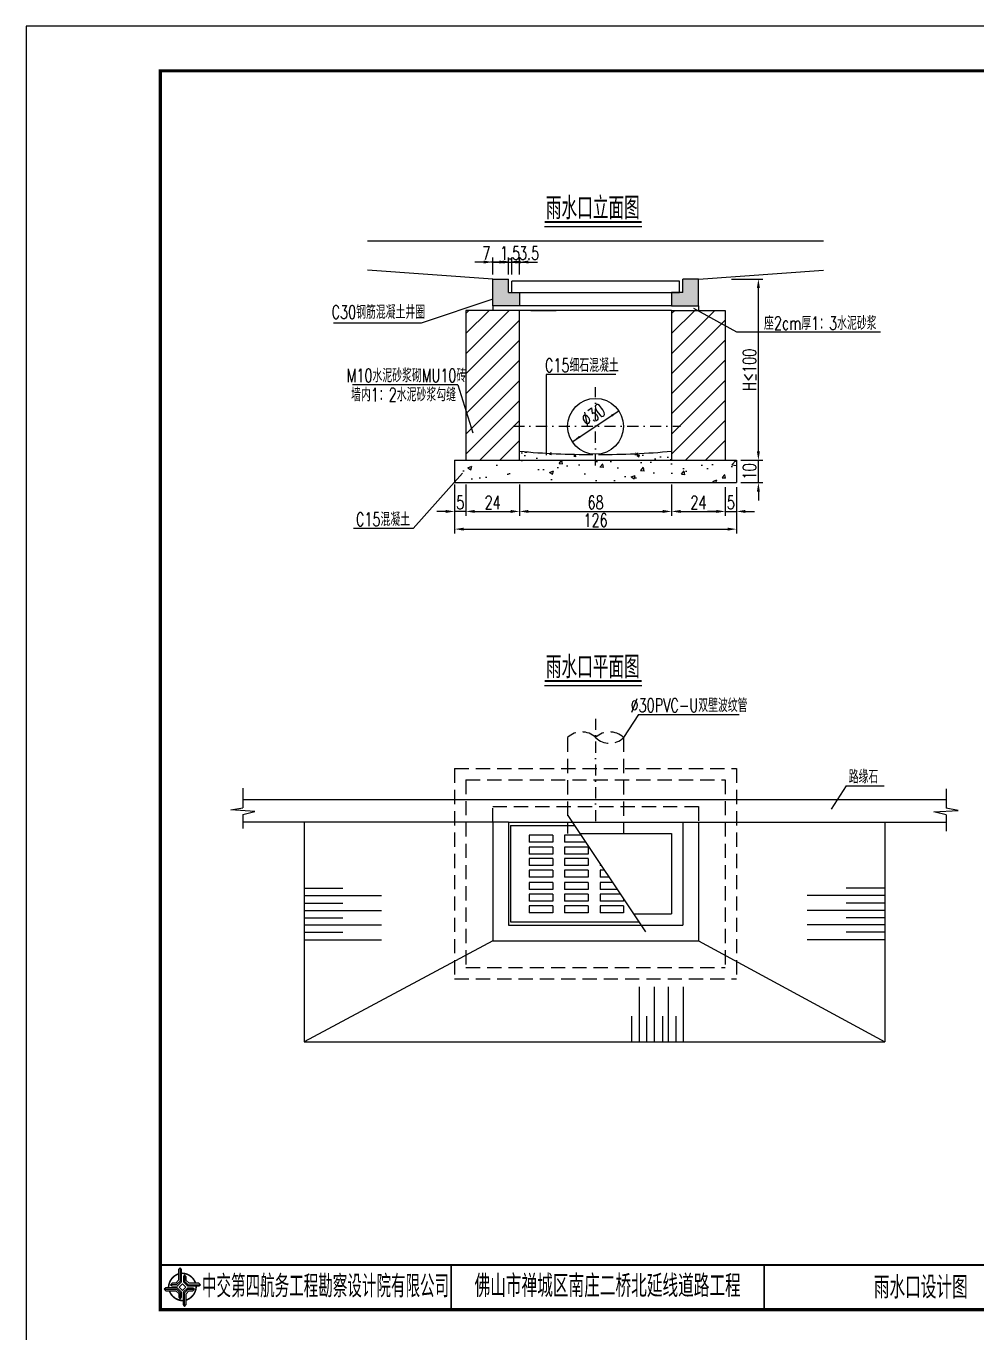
# Model space of a CAD drawing. Extents: x 5781 to 12795, y 1434 to 2653.
# Drawn here: x 9616.5 to 9829.1, y 2032.6 to 2324.8 of the extents above; entities that cross this region are included whole.
import ezdxf
from ezdxf.enums import TextEntityAlignment as Align

# ---------------------------------------------------------------- set-up
doc = ezdxf.new("R2010")
doc.units = 0
doc.header["$LTSCALE"] = 5
doc.header["$PDMODE"] = 32
doc.header["$PDSIZE"] = 0.3
doc.linetypes.add('DASHDOT', pattern=[1, 0.5, -0.25, 0, -0.25])
doc.linetypes.add('DASHED', pattern=[19.05, 12.7, -6.35])
doc.layers.get('0').update_dxf_attribs({"linetype": 'CONTINUOUS'})
doc.layers.get('Defpoints').update_dxf_attribs({"linetype": 'CONTINUOUS'})
for name, color, linetype in [('中心线', 2, 'DASHDOT'), ('图框', 7, 'CONTINUOUS'), ('尺寸标注', 4, 'CONTINUOUS'), ('文字', 7, 'CONTINUOUS'), ('文字字符', 7, 'CONTINUOUS'), ('结构1', 1, 'CONTINUOUS'), ('结构2', 7, 'CONTINUOUS')]:
    doc.layers.add(name, color=color, linetype=linetype)
doc.styles.get("Standard").update_dxf_attribs({"font": 'simplex1.shx', "width": 0.7, "bigfont": 'hztxt.shx'})
doc.dimstyles.new('比例1：20', dxfattribs={"dimscale": 0, "dimtxt": 3, "dimasz": 2, "dimexe": 1, "dimexo": 1, "dimgap": 0.5, "dimtad": 1, "dimdec": 1, "dimlfac": 2, "dimzin": 9, "dimdsep": 46, "dimtxsty": 'Standard', "dimcen": -2, "dimclrd": 256, "dimclre": 256, "dimclrt": 7, "dimaunit": 1, "dimadec": 0, "dimazin": 0, "dimtfac": 0.0005, "dimtdec": 1, "dimtix": 1, "dimtmove": 2, "dimatfit": 3, "dimldrblk": 'DIM', "dimfxl": 0, "dimtolj": 1, "dimtzin": 13, "dimarcsym": 0})

# ---------------------------------------------------------------- blocks, each defined once
blk = doc.blocks.new('DIM')
at = {"layer": '尺寸标注'}
blk.add_solid([(-1, -0.125), (-1, 0.125), (0, 0)], dxfattribs=at)
blk = doc.blocks.new('*D1876')
at = {"layer": 'Defpoints', "color": 0, "ltscale": 0.5}
for p in [(9760.84, 2222.73), (9772.84, 2222.73), (9772.84, 2216.29)]:
    blk.add_point(p, dxfattribs=at)
at = {"layer": '尺寸标注', "lineweight": -2, "ltscale": 0.5}
for p, q in [((9760.84, 2221.73), (9760.84, 2215.29)), ((9772.84, 2221.73), (9772.84, 2215.29)), ((9762.84, 2216.29), (9770.84, 2216.29))]:
    blk.add_line(p, q, dxfattribs=at)
at = {"layer": '尺寸标注', "ltscale": 0.5}
for points in [[(9762.84, 2216.62), (9762.84, 2215.95), (9760.84, 2216.29)], [(9770.84, 2216.62), (9770.84, 2215.95), (9772.84, 2216.29)]]:
    blk.add_solid(points, dxfattribs=at)
at = {"layer": '尺寸标注', "color": 7, "ltscale": 0.5, "insert": (9766.84, 2218.29), "char_height": 3, "attachment_point": 5}
blk.add_mtext('\\A1;24', dxfattribs=at)
blk = doc.blocks.new('*D1878')
at = {"layer": 'Defpoints', "color": 0, "ltscale": 0.5}
for p in [(9772.84, 2222.73), (9775.34, 2222.73), (9775.34, 2216.29)]:
    blk.add_point(p, dxfattribs=at)
at = {"layer": '尺寸标注', "lineweight": -2, "ltscale": 0.5}
for p, q in [((9772.84, 2221.73), (9772.84, 2215.29)), ((9775.34, 2221.73), (9775.34, 2215.29)), ((9770.84, 2216.29), (9768.84, 2216.29)), ((9772.84, 2216.29), (9775.34, 2216.29)), ((9777.34, 2216.29), (9779.34, 2216.29))]:
    blk.add_line(p, q, dxfattribs=at)
at = {"layer": '尺寸标注', "ltscale": 0.5}
for points in [[(9770.84, 2216.62), (9770.84, 2215.95), (9772.84, 2216.29)], [(9777.34, 2216.62), (9777.34, 2215.95), (9775.34, 2216.29)]]:
    blk.add_solid(points, dxfattribs=at)
at = {"layer": '尺寸标注', "color": 7, "ltscale": 0.5, "insert": (9774.09, 2218.29), "char_height": 3, "attachment_point": 5}
blk.add_mtext('\\A1;5', dxfattribs=at)
blk = doc.blocks.new('*D1879')
at = {"layer": 'Defpoints', "color": 0, "ltscale": 0.5}
for p in [(9712.34, 2222.73), (9775.34, 2222.73), (9775.34, 2212.33)]:
    blk.add_point(p, dxfattribs=at)
at = {"layer": '尺寸标注', "lineweight": -2, "ltscale": 0.5}
for p, q in [((9712.34, 2218.33), (9712.34, 2211.33)), ((9775.34, 2218.33), (9775.34, 2211.33)), ((9714.34, 2212.33), (9773.34, 2212.33))]:
    blk.add_line(p, q, dxfattribs=at)
at = {"layer": '尺寸标注', "ltscale": 0.5}
for points in [[(9714.34, 2212.66), (9714.34, 2212), (9712.34, 2212.33)], [(9773.34, 2212.66), (9773.34, 2212), (9775.34, 2212.33)]]:
    blk.add_solid(points, dxfattribs=at)
at = {"layer": '尺寸标注', "color": 7, "ltscale": 0.5, "insert": (9743.84, 2214.33), "char_height": 3, "attachment_point": 5}
blk.add_mtext('\\A1;126', dxfattribs=at)
blk = doc.blocks.new('*D1880')
at = {"layer": 'Defpoints', "color": 0, "ltscale": 0.5}
for p in [(9775.34, 2227.73), (9780.24, 2227.73), (9775.34, 2222.73)]:
    blk.add_point(p, dxfattribs=at)
at = {"layer": '尺寸标注', "lineweight": -2, "ltscale": 0.5}
for p, q in [((9780.24, 2229.73), (9780.24, 2231.73)), ((9776.34, 2227.73), (9781.24, 2227.73)), ((9780.24, 2222.73), (9780.24, 2227.73)), ((9776.34, 2222.73), (9781.24, 2222.73)), ((9780.24, 2220.73), (9780.24, 2218.73))]:
    blk.add_line(p, q, dxfattribs=at)
at = {"layer": '尺寸标注', "ltscale": 0.5}
for points in [[(9779.9, 2229.73), (9780.57, 2229.73), (9780.24, 2227.73)], [(9779.9, 2220.73), (9780.57, 2220.73), (9780.24, 2222.73)]]:
    blk.add_solid(points, dxfattribs=at)
at = {"layer": '尺寸标注', "color": 7, "ltscale": 0.5, "insert": (9778.24, 2225.23), "char_height": 3, "attachment_point": 5, "rotation": 90}
blk.add_mtext('\\A1;10', dxfattribs=at)
blk = doc.blocks.new('*D1881')
at = {"layer": 'Defpoints', "color": 0, "ltscale": 0.5}
for p in [(9766.34, 2268.23), (9780.24, 2268.23), (9775.34, 2227.73)]:
    blk.add_point(p, dxfattribs=at)
at = {"layer": '尺寸标注', "lineweight": -2, "ltscale": 0.5}
for p, q in [((9774.24, 2268.23), (9781.24, 2268.23)), ((9780.24, 2229.73), (9780.24, 2266.23)), ((9776.34, 2227.73), (9781.24, 2227.73))]:
    blk.add_line(p, q, dxfattribs=at)
at = {"layer": '尺寸标注', "ltscale": 0.5}
for points in [[(9779.9, 2266.23), (9780.57, 2266.23), (9780.24, 2268.23)], [(9779.9, 2229.73), (9780.57, 2229.73), (9780.24, 2227.73)]]:
    blk.add_solid(points, dxfattribs=at)
at = {"layer": '尺寸标注', "color": 7, "ltscale": 0.5, "insert": (9778.24, 2247.98), "char_height": 3, "attachment_point": 5, "rotation": 90}
blk.add_mtext('\\A1;H≤100', dxfattribs=at)
blk = doc.blocks.new('series')
at = {"width": 0.75}
for tag, height, p in [('页码', 4, (-35, -19)), ('图名', 5, (-220, -282)), ('图号', 5, (-20, -282))]:
    blk.add_attdef(tag, text='', height=height, dxfattribs=at).set_placement(p, align=Align.MIDDLE_CENTER)
blk = doc.blocks.new('tb')
at = {"lineweight": -3}
h = blk.add_hatch(color=256, dxfattribs=at)
h.paths.add_polyline_path([(-1.23, -0.13), (-3.78, -0.14), (-4.14, -0.41), (-1.4, -0.44), (-0.56, -1.24), (-0.54, -2.62), (-0.27, -2.2), (-0.26, -1.06)])
h.paths.add_polyline_path([(0.13, -1.08), (0.14, -3.86), (0.41, -4.26), (0.44, -1.24), (1.25, -0.43), (2.66, -0.43), (2.26, -0.16), (1.07, -0.15)])
h.paths.add_polyline_path([(1.08, 0.3), (3.62, 0.3), (4.02, 0.56), (1.25, 0.57), (0.43, 1.39), (0.43, 2.8), (0.16, 2.41), (0.15, 1.24)])
h.paths.add_polyline_path([(-0.28, 1.21), (-0.28, 3.99), (-0.56, 4.39), (-0.57, 1.41), (-1.38, 0.6), (-2.74, 0.56), (-2.33, 0.3), (-1.2, 0.29)])
for p, q in [((-0.56, 4.39), (-0.57, 1.41)), ((-1.38, 0.6), (-2.74, 0.56)), ((-0.57, 1.41), (-1.38, 0.6)), ((0.43, 2.8), (0.43, 1.39)), ((0.43, 1.39), (1.25, 0.57)), ((1.25, 0.57), (4.02, 0.56)), ((-4.14, -0.41), (-1.4, -0.44)), ((-1.4, -0.44), (-0.56, -1.24)), ((-0.56, -1.24), (-0.54, -2.62)), ((0.41, -4.26), (0.44, -1.24)), ((0.44, -1.24), (1.25, -0.43)), ((1.25, -0.43), (2.66, -0.43))]:
    blk.add_line(p, q, dxfattribs=at)
at = {"lineweight": -3, "const_width": 0.35, "flags": 128}
for points in [[(-0.9, 3.02, 0.324167), (-3.16, -0.14)], [(2.88, 0.92, 0.324403), (-0.24, 3.15)], [(0.75, -2.86, 0.325418), (3.02, 0.26)], [(-2.98, -0.76, 0.322976), (0.14, -2.98)]]:
    blk.add_lwpolyline(points, format="xyb", dxfattribs=at)
at = {"lineweight": -3, "flags": 128}
for points in [[(-0.9, 3.99), (-0.9, 1.58), (-1.53, 0.91), (-2.34, 0.91), (-2.74, 0.56), (-2.33, 0.3), (-1.2, 0.29), (-0.28, 1.21), (-0.28, 3.99), (-0.56, 4.39)], [(-0.04, 0.77), (0.68, 0.04), (-0.04, -0.69), (-0.77, 0.05)], [(3.62, 0.92), (1.43, 0.92), (0.77, 1.54), (0.77, 2.38), (0.43, 2.8), (0.16, 2.41), (0.15, 1.24), (1.08, 0.3), (3.62, 0.3), (4.02, 0.56)], [(-3.73, -0.76), (-1.54, -0.76), (-0.89, -1.39), (-0.89, -2.21), (-0.54, -2.62), (-0.27, -2.2), (-0.26, -1.06), (-1.23, -0.13), (-3.78, -0.14), (-4.14, -0.41)], [(0.75, -3.85), (0.75, -1.43), (1.4, -0.78), (2.26, -0.78), (2.66, -0.43), (2.26, -0.16), (1.07, -0.15), (0.13, -1.08), (0.14, -3.86), (0.41, -4.26)]]:
    blk.add_lwpolyline(points, close=True, dxfattribs=at)
blk = doc.blocks.new('123')
at = {"layer": '图框'}
blk.add_lwpolyline([(6201.38, 2092.12), (6201.38, 2389.12), (5781.38, 2389.12), (5781.38, 2092.12)], close=True, dxfattribs=at)
blk = doc.blocks.new('*D1877')
at = {"layer": 'Defpoints', "color": 0, "ltscale": 0.5}
for p in [(9712.34, 2227.73), (9714.84, 2227.73), (9712.34, 2216.29)]:
    blk.add_point(p, dxfattribs=at)
at = {"layer": '尺寸标注', "lineweight": -2, "ltscale": 0.5}
for p, q in [((9712.34, 2222.29), (9712.34, 2215.29)), ((9714.84, 2222.29), (9714.84, 2215.29)), ((9710.34, 2216.29), (9708.34, 2216.29)), ((9714.84, 2216.29), (9712.34, 2216.29)), ((9716.84, 2216.29), (9718.84, 2216.29))]:
    blk.add_line(p, q, dxfattribs=at)
at = {"layer": '尺寸标注', "ltscale": 0.5}
for points in [[(9710.34, 2216.62), (9710.34, 2215.95), (9712.34, 2216.29)], [(9716.84, 2216.62), (9716.84, 2215.95), (9714.84, 2216.29)]]:
    blk.add_solid(points, dxfattribs=at)
at = {"layer": '尺寸标注', "color": 7, "ltscale": 0.5, "insert": (9713.59, 2218.29), "char_height": 3, "attachment_point": 5}
blk.add_mtext('\\A1;5', dxfattribs=at)
blk = doc.blocks.new('*D1882')
at = {"layer": 'Defpoints', "color": 0, "ltscale": 0.5}
for p in [(9714.84, 2227.73), (9726.84, 2227.73), (9726.84, 2216.29)]:
    blk.add_point(p, dxfattribs=at)
at = {"layer": '尺寸标注', "lineweight": -2, "ltscale": 0.5}
for p, q in [((9714.84, 2222.29), (9714.84, 2215.29)), ((9726.84, 2222.29), (9726.84, 2215.29)), ((9716.84, 2216.29), (9724.84, 2216.29))]:
    blk.add_line(p, q, dxfattribs=at)
at = {"layer": '尺寸标注', "ltscale": 0.5}
for points in [[(9716.84, 2216.62), (9716.84, 2215.95), (9714.84, 2216.29)], [(9724.84, 2216.62), (9724.84, 2215.95), (9726.84, 2216.29)]]:
    blk.add_solid(points, dxfattribs=at)
at = {"layer": '尺寸标注', "color": 7, "ltscale": 0.5, "insert": (9720.84, 2218.29), "char_height": 3, "attachment_point": 5}
blk.add_mtext('\\A1;24', dxfattribs=at)
blk = doc.blocks.new('*D1883')
at = {"layer": 'Defpoints', "color": 0, "ltscale": 0.5}
for p in [(9726.84, 2227.73), (9760.84, 2227.73), (9760.84, 2216.29)]:
    blk.add_point(p, dxfattribs=at)
at = {"layer": '尺寸标注', "lineweight": -2, "ltscale": 0.5}
for p, q in [((9726.84, 2222.29), (9726.84, 2215.29)), ((9760.84, 2222.29), (9760.84, 2215.29)), ((9728.84, 2216.29), (9758.84, 2216.29))]:
    blk.add_line(p, q, dxfattribs=at)
at = {"layer": '尺寸标注', "ltscale": 0.5}
for points in [[(9728.84, 2216.62), (9728.84, 2215.95), (9726.84, 2216.29)], [(9758.84, 2216.62), (9758.84, 2215.95), (9760.84, 2216.29)]]:
    blk.add_solid(points, dxfattribs=at)
at = {"layer": '尺寸标注', "color": 7, "ltscale": 0.5, "insert": (9743.84, 2218.29), "char_height": 3, "attachment_point": 5}
blk.add_mtext('\\A1;68', dxfattribs=at)
blk = doc.blocks.new('*D1884')
at = {"layer": 'Defpoints', "color": 0, "ltscale": 0.5}
for p in [(9724.34, 2272.05), (9720.84, 2268.23), (9724.34, 2268.23)]:
    blk.add_point(p, dxfattribs=at)
at = {"layer": '尺寸标注', "lineweight": -2, "ltscale": 0.5}
for p, q in [((9718.84, 2272.05), (9716.84, 2272.05)), ((9720.84, 2269.23), (9720.84, 2273.05)), ((9720.84, 2272.05), (9724.34, 2272.05)), ((9724.34, 2269.23), (9724.34, 2273.05)), ((9726.34, 2272.05), (9728.34, 2272.05))]:
    blk.add_line(p, q, dxfattribs=at)
at = {"layer": '尺寸标注', "ltscale": 0.5}
for points in [[(9718.84, 2272.38), (9718.84, 2271.71), (9720.84, 2272.05)], [(9726.34, 2272.38), (9726.34, 2271.71), (9724.34, 2272.05)]]:
    blk.add_solid(points, dxfattribs=at)
at = {"layer": '尺寸标注', "color": 7, "ltscale": 0.5, "insert": (9719.44, 2274.05), "char_height": 3, "attachment_point": 5}
blk.add_mtext('\\A1;7', dxfattribs=at)
blk = doc.blocks.new('*D1885')
at = {"layer": 'Defpoints', "color": 0, "ltscale": 0.5}
for p in [(9725.09, 2272.05), (9724.34, 2268.23), (9725.09, 2268.23)]:
    blk.add_point(p, dxfattribs=at)
at = {"layer": '尺寸标注', "lineweight": -2, "ltscale": 0.5}
for p, q in [((9722.34, 2272.05), (9720.34, 2272.05)), ((9724.34, 2269.23), (9724.34, 2273.05)), ((9724.34, 2272.05), (9725.09, 2272.05)), ((9725.09, 2269.23), (9725.09, 2273.05)), ((9727.09, 2272.05), (9729.09, 2272.05))]:
    blk.add_line(p, q, dxfattribs=at)
at = {"layer": '尺寸标注', "ltscale": 0.5}
for points in [[(9722.34, 2272.38), (9722.34, 2271.71), (9724.34, 2272.05)], [(9727.09, 2272.38), (9727.09, 2271.71), (9725.09, 2272.05)]]:
    blk.add_solid(points, dxfattribs=at)
at = {"layer": '尺寸标注', "color": 7, "ltscale": 0.5, "insert": (9724.71, 2274.05), "char_height": 3, "attachment_point": 5}
blk.add_mtext('\\A1;1.5', dxfattribs=at)
blk = doc.blocks.new('*D1886')
at = {"layer": 'Defpoints', "color": 0, "ltscale": 0.5}
for p in [(9726.84, 2272.05), (9725.09, 2268.23), (9726.84, 2268.23)]:
    blk.add_point(p, dxfattribs=at)
at = {"layer": '尺寸标注', "lineweight": -2, "ltscale": 0.5}
for p, q in [((9723.09, 2272.05), (9721.09, 2272.05)), ((9725.09, 2269.23), (9725.09, 2273.05)), ((9725.09, 2272.05), (9726.84, 2272.05)), ((9726.84, 2269.23), (9726.84, 2273.05)), ((9728.84, 2272.05), (9730.84, 2272.05))]:
    blk.add_line(p, q, dxfattribs=at)
at = {"layer": '尺寸标注', "ltscale": 0.5}
for points in [[(9723.09, 2272.38), (9723.09, 2271.71), (9725.09, 2272.05)], [(9728.84, 2272.38), (9728.84, 2271.71), (9726.84, 2272.05)]]:
    blk.add_solid(points, dxfattribs=at)
at = {"layer": '尺寸标注', "color": 7, "ltscale": 0.5, "insert": (9728.97, 2274.05), "char_height": 3, "attachment_point": 5}
blk.add_mtext('\\A1;3.5', dxfattribs=at)

msp = doc.modelspace()

# ---------------------------------------------------------------- hatches: boundary and pattern name
at = {"layer": '尺寸标注', "ltscale": 0.5}
h = msp.add_hatch(dxfattribs=at)
h.set_pattern_fill('AR-CONC', color=8, scale=0.009, style=0)
h.set_pattern_definition([(50, (85.5016, -67.8551), (1.63966202, -0.14345177), [0.17145, -1.88595]), (355, (85.5016, -67.8551), (-0.31718543, 1.7195098), [0.13716, -1.50876]), (100.451, (85.6382, -67.867), (1.32248251, 1.5760502), [0.14571, -1.60281]), (46.1842, (85.5016, -67.3979), (2.43971137, -0.37838095), [0.257175, -2.828925]), (96.6356, (85.705, -67.4294), (2.1366381, 2.22683), [0.218565, -2.404215]), (351.184, (85.5016, -67.398), (2.13664145, 2.22682606), [0.20574, -2.26314]), (21, (85.7302, -67.5122), (1.36453392, -0.92038967), [0.17145, -1.88595]), (326, (85.7302, -67.5122), (0.55621826, 1.6576917), [0.13716, -1.50876]), (71.4514, (85.8439, -67.5889), (1.92074842, 0.73730572), [0.14571, -1.60281]), (37.5, (85.5016, -67.8551), (0.02779743, 0.76099535), [0, -1.490472, 0, -1.53162, 0, -1.514475]), (7.5, (85.5016, -67.8551), (0.60137696, 0.901625173), [0, -0.873252, 0, -1.456182, 0, -0.577215]), (327.5, (84.9918, -67.8551), (1.220315357, -0.051558696), [0, -0.5715, 0, -1.78308, 0, -2.36601]), (317.5, (84.7632, -67.8551), (1.33316263, 0.22883842), [0, -0.74295, 0, -1.184148, 0, -1.68021])])
h.paths.add_polyline_path([(9720.8384, 2268.2263), (9724.3384, 2268.2263), (9724.3384, 2265.2263), (9726.8384, 2265.2263), (9726.8384, 2262.2263), (9720.8384, 2262.2263)])
h.paths.add_polyline_path([(9766.8384, 2262.2263), (9766.8384, 2268.2263), (9763.3384, 2268.2263), (9763.3384, 2265.2263), (9760.8384, 2265.2263), (9760.8384, 2262.2263)])
h = msp.add_hatch(dxfattribs=at)
h.set_pattern_fill('ANSI31', color=8, style=0)
h.set_pattern_definition([(45, (85.5016, -67.855), (-2.245064, 2.245064), [])])
h.paths.add_polyline_path([(9714.8384, 2227.7263), (9726.8384, 2227.7263), (9726.8384, 2261.2263), (9714.8384, 2261.2263)])
h = msp.add_hatch(dxfattribs=at)
h.set_pattern_fill('ANSI31', color=8, style=0)
h.set_pattern_definition([(45, (131.5016, -67.855), (-2.245064, 2.245064), [])])
h.paths.add_polyline_path([(9760.8384, 2227.7263), (9772.8384, 2227.7263), (9772.8384, 2261.2263), (9760.8384, 2261.2263)])
h = msp.add_hatch(dxfattribs=at)
h.set_pattern_fill('AR-CONC', color=8, scale=0.03, style=0)
h.set_pattern_definition([(50, (85.5016, -67.855), (5.46554, -0.4781726), [0.5715, -6.2865]), (355, (85.5016, -67.855), (-1.0572848, 5.7316993), [0.4572, -5.0292]), (100.451, (85.957, -67.895), (4.408275, 5.2535006), [0.4857, -5.3427]), (46.1842, (85.5016, -66.331), (8.132371, -1.26127), [0.85725, -9.42975]), (96.6356, (86.179, -66.436), (7.122127, 7.4227667), [0.72855, -8.01405]), (351.184, (85.502, -66.331), (7.122138, 7.4227535), [0.6858, -7.5438]), (21, (86.2636, -66.712), (4.5484464, -3.0679656), [0.5715, -6.2865]), (326, (86.2636, -66.712), (1.854061, 5.525639), [0.4572, -5.0292]), (71.4514, (86.6426, -66.968), (6.4024947, 2.4576857), [0.4857, -5.3427]), (37.5, (85.5016, -67.855), (0.0926581, 2.53665117), [0, -4.96824, 0, -5.1054, 0, -5.04825]), (7.5, (85.5016, -67.855), (2.0045899, 3.00541724), [0, -2.91084, 0, -4.85394, 0, -1.92405]), (327.5, (83.8023, -67.855), (4.06771786, -0.1718623), [0, -1.905, 0, -5.9436, 0, -7.8867]), (317.5, (83.0403, -67.855), (4.4438754, 0.7627947), [0, -2.4765, 0, -3.94716, 0, -5.6007])])
edge = h.paths.add_edge_path()
edge.add_arc((9745.4102, 2393.6639), 164.6302, 269.670493, 275.377331)
edge.add_line((9726.8384, 2227.7263), (9760.8384, 2227.7263))
edge.add_arc((9742.2666, 2393.6639), 164.6302, 264.622669, 270.329507)
edge.add_line((9726.8384, 2229.7582), (9726.8384, 2227.7263))
edge.add_line((9760.8384, 2227.7263), (9760.8384, 2229.7407))
h = msp.add_hatch(dxfattribs=at)
h.set_pattern_fill('AR-CONC', color=8, scale=0.05, style=0)
h.set_pattern_definition([(50, (85.5016, -67.855), (9.1092334, -0.796954), [0.9525, -10.4775]), (355, (85.502, -67.855), (-1.762141, 9.552832), [0.762, -8.382]), (100.451, (86.261, -67.9215), (7.347125, 8.7558344), [0.8095, -8.9045]), (46.1842, (85.502, -65.315), (13.553952, -2.102116), [1.42875, -15.71625]), (96.6356, (86.631, -65.49), (11.870212, 12.371278), [1.21425, -13.35675]), (351.184, (85.502, -65.315), (11.87023, 12.371256), [1.143, -12.573]), (21, (86.7716, -65.95), (7.580744, -5.113276), [0.9525, -10.4775]), (326, (86.772, -65.95), (3.090101, 9.209398), [0.762, -8.382]), (71.4514, (87.403, -66.376), (10.6708245, 4.096143), [0.8095, -8.9045]), (37.5, (85.5016, -67.855), (0.1544302, 4.2277519), [0, -8.2804, 0, -8.509, 0, -8.41375]), (7.5, (85.5016, -67.855), (3.3409831, 5.0090287), [0, -4.8514, 0, -8.0899, 0, -3.20675]), (327.5, (82.6695, -67.855), (6.7795298, -0.2864372), [0, -3.175, 0, -9.906, 0, -13.1445]), (317.5, (81.3995, -67.855), (7.406459, 1.2713246), [0, -4.1275, 0, -6.5786, 0, -9.3345])])
h.paths.add_polyline_path([(9712.3384, 2222.7263), (9775.3384, 2222.7263), (9775.3384, 2227.7263), (9712.3384, 2227.7263)])

# ---------------------------------------------------------------- linework, layer by layer
for p, q in [((9732.4582, 2279.9904), (9754.1554, 2279.9904)), ((9732.4582, 2177.3723), (9754.1554, 2177.3723))]:
    msp.add_line(p, q)
at = {"const_width": 0.4}
for points in [[(9732.4582, 2280.9904), (9754.1554, 2280.9904)], [(9732.4582, 2178.3723), (9754.1554, 2178.3723)]]:
    msp.add_lwpolyline(points, dxfattribs=at)
at = {"layer": '中心线'}
for p, q in [((9743.8384, 2226.5474), (9743.8384, 2244.0831)), ((9725.4182, 2235.3153), (9762.8508, 2235.3153)), ((9743.8384, 2169.9238), (9743.8384, 2146.7793))]:
    msp.add_line(p, q, dxfattribs=at)
at = {"layer": '图框'}
for points, const_width in [([(10026.5427, 2314.7959), (9646.5427, 2314.7959), (9646.5427, 2037.7959), (10026.5427, 2037.7959), (10026.5427, 2314.7959)], 0.7), ([(9646.5427, 2047.7959), (10026.5427, 2047.7959)], 0.4), ([(9711.5427, 2047.7959), (9711.5427, 2037.7959)], 0.4), ([(9781.5427, 2037.7959), (9781.5427, 2047.7959)], 0.4)]:
    msp.add_lwpolyline(points, dxfattribs=dict(at, const_width=const_width))
at = {"layer": '尺寸标注', "color": 7, "ltscale": 0.5}
for p, q in [((9692.8544, 2276.7574), (9794.7948, 2276.7574)), ((9720.8384, 2268.2263), (9692.8544, 2270.2297)), ((9766.8384, 2268.2263), (9794.8224, 2270.2297)), ((9762.5884, 2267.7866), (9725.0884, 2267.7866)), ((9725.0884, 2265.2263), (9725.0884, 2267.7866)), ((9762.5884, 2265.2263), (9762.5884, 2267.7866)), ((9724.3384, 2265.2263), (9762.5884, 2265.2263)), ((9664.995, 2154.3813), (9664.995, 2150.003)), ((9822.1818, 2154.2906), (9822.1818, 2149.9123)), ((9822.1818, 2151.7793), (9664.995, 2151.7793)), ((9662.2988, 2149.5373), (9664.995, 2150.003)), ((9667.6912, 2149.2252), (9662.2988, 2149.5373)), ((9664.995, 2148.5384), (9667.6912, 2149.2252)), ((9664.995, 2148.5384), (9664.995, 2145.4231)), ((9737.6102, 2148.2793), (9754.9946, 2122.2793)), ((9819.4856, 2149.1345), (9824.878, 2149.4467)), ((9822.1818, 2148.4477), (9819.4856, 2149.1345)), ((9824.878, 2149.4467), (9822.1818, 2149.9123)), ((9822.1818, 2148.4477), (9822.1818, 2144.7906)), ((9724.3384, 2146.7793), (9664.995, 2146.7793)), ((9678.6993, 2146.7793), (9678.6993, 2097.6781)), ((9763.3384, 2146.7793), (9822.1818, 2146.7793)), ((9808.4775, 2146.7793), (9808.4775, 2097.6781)), ((9678.6993, 2132.0637), (9687.3516, 2132.0637)), ((9678.6993, 2130.3834), (9696.0039, 2130.3834)), ((9808.4775, 2130.3834), (9791.1729, 2130.3834)), ((9808.4775, 2132.0637), (9799.8252, 2132.0637)), ((9678.6993, 2128.7056), (9687.3516, 2128.7056)), ((9808.4775, 2128.7056), (9799.8252, 2128.7056)), ((9678.6993, 2127.0254), (9696.0039, 2127.0254)), ((9678.6993, 2125.4475), (9687.3516, 2125.4475)), ((9808.4775, 2127.0254), (9791.1729, 2127.0254)), ((9808.4775, 2125.4475), (9799.8252, 2125.4475)), ((9678.6993, 2123.8705), (9696.0039, 2123.8705)), ((9678.6993, 2122.1994), (9687.3516, 2122.1994)), ((9808.4775, 2123.8705), (9791.1729, 2123.8705)), ((9808.4775, 2122.1994), (9799.8252, 2122.1994)), ((9678.6993, 2120.5191), (9696.0039, 2120.5191)), ((9720.8384, 2120.2793), (9678.6993, 2097.6781)), ((9766.8384, 2120.2793), (9808.4775, 2097.6781)), ((9808.4775, 2120.5191), (9791.1729, 2120.5191)), ((9753.6569, 2097.6781), (9753.6569, 2110.0078)), ((9757.0149, 2097.6781), (9757.0149, 2110.0078)), ((9760.1698, 2097.6781), (9760.1698, 2110.0078)), ((9763.5212, 2097.6781), (9763.5212, 2110.0078)), ((9751.9766, 2097.6781), (9751.9766, 2103.4423)), ((9755.3347, 2097.6781), (9755.3347, 2103.4423)), ((9758.8402, 2097.6781), (9758.8402, 2103.4423)), ((9761.8409, 2097.6781), (9761.8409, 2103.4423)), ((9678.6993, 2097.6781), (9808.4775, 2097.6781))]:
    msp.add_line(p, q, dxfattribs=at)
at = {"layer": '尺寸标注', "color": 1, "ltscale": 0.5}
for p, q in [((9720.8384, 2262.2263), (9720.8384, 2268.2263)), ((9720.8384, 2268.2263), (9724.3384, 2268.2263)), ((9724.3384, 2265.2263), (9724.3384, 2268.2263)), ((9763.3384, 2265.2263), (9763.3384, 2268.2263)), ((9766.8384, 2268.2263), (9763.3384, 2268.2263)), ((9766.8384, 2262.2263), (9766.8384, 2268.2263)), ((9720.8384, 2262.2263), (9720.8384, 2261.2263)), ((9726.8384, 2261.2263), (9714.8384, 2261.2263)), ((9726.8384, 2248.1645), (9726.8384, 2261.2263)), ((9712.3384, 2227.7263), (9712.3384, 2222.7263)), ((9720.8384, 2146.7793), (9720.8384, 2120.2793)), ((9724.3384, 2146.7793), (9763.3384, 2146.7793)), ((9724.3384, 2146.7793), (9724.3384, 2123.7793)), ((9724.8384, 2146.0293), (9739.1146, 2146.0293)), ((9724.8384, 2146.0293), (9724.8384, 2124.5293)), ((9763.3384, 2146.7793), (9763.3384, 2123.7793)), ((9766.8384, 2146.7793), (9766.8384, 2120.2793)), ((9766.8384, 2146.7793), (9766.8384, 2120.2793)), ((9766.8384, 2146.7793), (9766.8384, 2120.2793)), ((9740.2847, 2144.2793), (9760.8384, 2144.2793)), ((9760.8384, 2144.2793), (9760.8384, 2126.2793)), ((9724.8384, 2124.5293), (9753.4902, 2124.5293)), ((9752.3201, 2126.2793), (9760.8384, 2126.2793)), ((9724.3384, 2123.7793), (9763.3384, 2123.7793)), ((9720.8384, 2120.2793), (9766.8384, 2120.2793))]:
    msp.add_line(p, q, dxfattribs=at)
at = {"layer": '尺寸标注', "color": 1, "linetype": 'Continuous'}
for p, q in [((9726.8384, 2265.2263), (9726.8384, 2262.2263)), ((9760.8384, 2265.2263), (9760.8384, 2262.2263)), ((9726.8384, 2262.2263), (9720.8384, 2262.2263)), ((9760.8384, 2262.2263), (9766.8384, 2262.2263)), ((9760.8384, 2261.2263), (9772.8384, 2261.2263))]:
    msp.add_line(p, q, dxfattribs=at)
at = {"layer": '尺寸标注', "color": 4, "ltscale": 0.5}
for p, q in [((9720.8384, 2263.738), (9704.8673, 2258.3879)), ((9765.7613, 2261.7169), (9775.3129, 2256.4725)), ((9704.8673, 2258.3879), (9685.2167, 2258.3879)), ((9775.3129, 2256.4725), (9807.5564, 2256.4725)), ((9732.7958, 2246.8996), (9732.7958, 2228.834))]:
    msp.add_line(p, q, dxfattribs=at)
at = {"layer": '尺寸标注', "color": 0, "linetype": 'Continuous'}
for p, q in [((9760.8384, 2262.2263), (9720.8384, 2262.2263)), ((9766.8384, 2262.2263), (9766.8384, 2261.2263)), ((9760.8384, 2261.2263), (9720.8384, 2261.2263))]:
    msp.add_line(p, q, dxfattribs=at)
at = {"layer": '尺寸标注', "linetype": 'ByBlock'}
msp.add_line((9729.3384, 2261.2263), (9735.0142, 2261.2263), dxfattribs=at)
at = {"layer": '尺寸标注'}
for p, q in [((9748.3727, 2246.8996), (9732.7958, 2246.8996)), ((9713.0802, 2244.5986), (9689.4878, 2244.5986)), ((9713.0802, 2244.5986), (9716.4073, 2233.8418)), ((9703.0562, 2212.4595), (9689.7224, 2212.4595)), ((9753.4155, 2170.8758), (9750.0884, 2165.7209)), ((9753.4155, 2170.8758), (9775.938, 2170.8758)), ((9799.8308, 2154.9022), (9796.5037, 2149.7473)), ((9799.8308, 2154.9022), (9808.3331, 2154.9022))]:
    msp.add_line(p, q, dxfattribs=at)
at = {"layer": '尺寸标注', "linetype": 'Continuous', "ltscale": 0.2}
for p, q in [((9738.6268, 2231.8654), (9749.05, 2238.7651)), ((9703.0562, 2212.4595), (9714.1099, 2224.8589))]:
    msp.add_line(p, q, dxfattribs=at)
at = {"layer": '尺寸标注', "color": 7, "linetype": 'DASHED', "ltscale": 0.05}
for p, q in [((9737.5884, 2165.7209), (9737.5884, 2144.2793)), ((9750.0884, 2165.7209), (9750.0884, 2144.2793)), ((9712.3384, 2158.7793), (9712.3384, 2111.7793)), ((9712.3384, 2158.7793), (9775.3384, 2158.7793)), ((9714.8384, 2156.2793), (9714.8384, 2114.2793)), ((9714.8384, 2156.2793), (9772.8384, 2156.2793)), ((9772.8384, 2156.2793), (9772.8384, 2114.2793)), ((9775.3384, 2158.7793), (9775.3384, 2111.7793)), ((9720.8384, 2150.2793), (9766.8384, 2150.2793)), ((9720.8384, 2146.7793), (9720.8384, 2150.2793)), ((9766.8384, 2150.2793), (9766.8384, 2146.7793)), ((9714.8384, 2114.2793), (9772.8384, 2114.2793)), ((9712.3384, 2111.7793), (9775.3384, 2111.7793))]:
    msp.add_line(p, q, dxfattribs=at)
at = {"layer": '尺寸标注', "color": 1, "ltscale": 0.5}
for centre, start, end in [((9742.2666, 2393.6639), 264.622669, 270.329507), ((9745.4102, 2393.6639), 269.670493, 275.377331)]:
    msp.add_arc(centre, 164.6302, start, end, dxfattribs=at)
at = {"layer": '尺寸标注', "color": 7, "linetype": 'DASHED', "ltscale": 0.05}
for centre, start, end in [((9740.7134, 2162.5066), 45.806564, 134.193436), ((9746.9634, 2162.5066), 45.806564, 134.193436), ((9746.9634, 2168.9351), 225.806564, 314.193436)]:
    msp.add_arc(centre, 4.483, start, end, dxfattribs=at)
at = {"layer": '结构1', "linetype": 'Continuous'}
for p, q in [((9724.3384, 2265.2263), (9726.8384, 2265.2263)), ((9763.3384, 2265.2263), (9760.8384, 2265.2263))]:
    msp.add_line(p, q, dxfattribs=at)
at = {"layer": '结构1', "color": 1, "linetype": 'Continuous'}
for p, q in [((9714.8384, 2261.2263), (9714.8384, 2227.7263)), ((9726.8384, 2227.7263), (9726.8384, 2261.2263)), ((9760.8384, 2261.2263), (9760.8384, 2227.7263)), ((9772.8384, 2261.2263), (9772.8384, 2227.7263)), ((9712.3384, 2227.7263), (9775.3384, 2227.7263)), ((9712.3384, 2227.7263), (9775.3384, 2227.7263)), ((9775.3384, 2227.7263), (9775.3384, 2222.7263)), ((9712.3384, 2222.7263), (9775.3384, 2222.7263))]:
    msp.add_line(p, q, dxfattribs=at)
at = {"layer": '结构1'}
msp.add_circle((9743.8384, 2235.3153), 6.25, dxfattribs=at)
at = {"layer": '结构2', "color": 7, "linetype": 'Continuous'}
for p, q in [((9729.024, 2143.9079), (9729.024, 2142.3364)), ((9734.274, 2143.9079), (9729.024, 2143.9079)), ((9734.274, 2142.3364), (9729.024, 2142.3364)), ((9734.274, 2143.9079), (9734.274, 2142.3364)), ((9736.899, 2143.9079), (9736.899, 2142.3364)), ((9740.5331, 2143.9079), (9736.899, 2143.9079)), ((9741.5838, 2142.3364), (9736.899, 2142.3364)), ((9734.274, 2141.2251), (9729.024, 2141.2251)), ((9729.024, 2141.2251), (9729.024, 2139.6536)), ((9734.274, 2139.6536), (9729.024, 2139.6536)), ((9734.274, 2141.2251), (9734.274, 2139.6536)), ((9742.149, 2141.2251), (9736.899, 2141.2251)), ((9736.899, 2141.2251), (9736.899, 2139.6536)), ((9742.149, 2139.6536), (9736.899, 2139.6536)), ((9742.149, 2141.2251), (9742.149, 2139.6536)), ((9729.024, 2138.7007), (9729.024, 2137.1292)), ((9734.274, 2138.7007), (9729.024, 2138.7007)), ((9734.274, 2137.1292), (9729.024, 2137.1292)), ((9734.274, 2136.1041), (9729.024, 2136.1041)), ((9729.024, 2136.1041), (9729.024, 2134.5327)), ((9734.274, 2138.7007), (9734.274, 2137.1292)), ((9734.274, 2136.1041), (9734.274, 2134.5327)), ((9736.899, 2138.7007), (9736.899, 2137.1292)), ((9742.149, 2138.7007), (9736.899, 2138.7007)), ((9742.149, 2137.1292), (9736.899, 2137.1292)), ((9742.149, 2136.1041), (9736.899, 2136.1041)), ((9736.899, 2136.1041), (9736.899, 2134.5327)), ((9742.149, 2138.7007), (9742.149, 2137.1292)), ((9742.149, 2136.1041), (9742.149, 2134.5327)), ((9744.8393, 2137.4674), (9744.8393, 2137.1292)), ((9745.0655, 2137.1292), (9744.8393, 2137.1292)), ((9745.7509, 2136.1041), (9744.8393, 2136.1041)), ((9744.8393, 2136.1041), (9744.8393, 2134.5327)), ((9734.274, 2134.5327), (9729.024, 2134.5327)), ((9729.024, 2133.2903), (9729.024, 2131.7189)), ((9734.274, 2133.2903), (9729.024, 2133.2903)), ((9734.274, 2133.2903), (9734.274, 2131.7189)), ((9742.149, 2134.5327), (9736.899, 2134.5327)), ((9736.899, 2133.2903), (9736.899, 2131.7189)), ((9742.149, 2133.2903), (9736.899, 2133.2903)), ((9742.149, 2133.2903), (9742.149, 2131.7189)), ((9746.8016, 2134.5327), (9744.8393, 2134.5327)), ((9744.8393, 2133.2903), (9744.8393, 2131.7189)), ((9747.6322, 2133.2903), (9744.8393, 2133.2903)), ((9734.274, 2131.7189), (9729.024, 2131.7189)), ((9734.274, 2130.6938), (9729.024, 2130.6938)), ((9729.024, 2130.6938), (9729.024, 2129.1224)), ((9734.274, 2130.6938), (9734.274, 2129.1224)), ((9742.149, 2131.7189), (9736.899, 2131.7189)), ((9742.149, 2130.6938), (9736.899, 2130.6938)), ((9736.899, 2130.6938), (9736.899, 2129.1224)), ((9742.149, 2130.6938), (9742.149, 2129.1224)), ((9748.6829, 2131.7189), (9744.8393, 2131.7189)), ((9749.3684, 2130.6938), (9744.8393, 2130.6938)), ((9744.8393, 2130.6938), (9744.8393, 2129.1224)), ((9734.274, 2129.1224), (9729.024, 2129.1224)), ((9734.274, 2128.0973), (9729.024, 2128.0973)), ((9729.024, 2128.0973), (9729.024, 2126.5258)), ((9734.274, 2128.0973), (9734.274, 2126.5258)), ((9742.149, 2129.1224), (9736.899, 2129.1224)), ((9742.149, 2128.0973), (9736.899, 2128.0973)), ((9736.899, 2128.0973), (9736.899, 2126.5258)), ((9742.149, 2128.0973), (9742.149, 2126.5258)), ((9750.0893, 2129.1224), (9744.8393, 2129.1224)), ((9750.0893, 2128.0973), (9744.8393, 2128.0973)), ((9744.8393, 2128.0973), (9744.8393, 2126.5258)), ((9750.0893, 2129.6155), (9750.0893, 2129.1224)), ((9750.0893, 2128.0973), (9750.0893, 2126.5258)), ((9734.274, 2126.5258), (9729.024, 2126.5258)), ((9742.149, 2126.5258), (9736.899, 2126.5258)), ((9750.0893, 2126.5258), (9744.8393, 2126.5258))]:
    msp.add_line(p, q, dxfattribs=at)

# ---------------------------------------------------------------- block references
at = {"layer": '图框'}
ref = msp.add_blockref('series', (10036.5427, 2324.7959), dxfattribs=at)
ref.add_attrib('页码', '第  1  页    共  3  页', dxfattribs={"layer": '0', "height": 4, "width": 0.7}).set_placement((10001.5427, 2305.7959), align=Align.MIDDLE_CENTER)
ref.add_attrib('图名', '雨水口设计图', dxfattribs={"layer": '0', "height": 5, "width": 0.7}).set_placement((9816.5427, 2042.7959), align=Align.MIDDLE_CENTER)
ref.add_attrib('图号', 'S3-32-16', dxfattribs={"layer": '0', "height": 5, "width": 0.65}).set_placement((10016.5427, 2042.7959), align=Align.MIDDLE_CENTER)
at = {"layer": '图框', "lineweight": -3}
msp.add_blockref('tb', (9651.5385, 2042.8012), dxfattribs=at)
at = {"layer": '尺寸标注'}
msp.add_blockref('123', (3835.166, -64.3249), dxfattribs=at)
at = {"layer": '尺寸标注', "linetype": 'Continuous', "ltscale": 0.2, "yscale": 2, "zscale": 2}
for p, xscale, rotation in [((9749.05, 2238.7651), 1.999999999999204, 33.50256889862603), ((9738.6268, 2231.8654), 2.000000000000469, 213.5025688985864)]:
    msp.add_blockref('DIM', p, dxfattribs=dict(at, xscale=xscale, rotation=rotation))

# ---------------------------------------------------------------- texts
at = {"layer": '图框'}
for s, width, p in [('中交第四航务工程勘察设计院有限公司', 0.65, (9683.4736, 2043.0443)), ('佛山市禅城区南庄二桥北延线道路工程', 0.7, (9746.5427, 2043.1106))]:
    msp.add_text(s, height=5, dxfattribs=dict(at, width=width)).set_placement(p, align=Align.MIDDLE_CENTER)
at = {"layer": '尺寸标注', "color": 7, "width": 0.7}
msp.add_text('∅30', height=3, rotation=33.502569, dxfattribs=at).set_placement((9741.8704, 2235.1372))
at = {"layer": '文字', "width": 0.7}
for s, p in [('雨水口立面图', (9732.7162, 2281.6086)), ('雨水口平面图', (9732.7162, 2178.9905))]:
    msp.add_text(s, height=5, dxfattribs=at).set_placement(p)
at = {"layer": '文字字符', "color": 7, "width": 0.7}
for s, p in [('C30钢筋混凝土井圈', (9695.2833, 2260.9965)), ('M10水泥砂浆砌MU10砖', (9701.5644, 2246.8151)), ('墙内1：2水泥砂浆勾缝', (9700.9087, 2242.5629)), ('%%C30PVC-U双壁波纹管', (9764.7402, 2173.0923)), ('路缘石', (9803.7437, 2157.1187))]:
    msp.add_text(s, height=3, dxfattribs=at).set_placement(p, align=Align.MIDDLE)
at = {"layer": '文字字符', "width": 0.7}
for s, p in [('座2cm厚1：3水泥砂浆', (9794.0804, 2258.5491)), ('C15细石混凝土', (9740.7677, 2249.1113)), ('C15混凝土', (9696.3175, 2214.6712))]:
    msp.add_text(s, height=3, dxfattribs=at).set_placement(p, align=Align.MIDDLE)

# ---------------------------------------------------------------- dimensions: what is measured, and where the dimension line sits
at = {"layer": '尺寸标注', "color": 1, "ltscale": 0.5}
for base, p1, p2, picture, middle in [((9724.3384, 2272.047), (9720.8384, 2268.2263), (9724.3384, 2268.2263), '*D1884', (9719.4371, 2274.047)), ((9726.8384, 2272.047), (9725.0884, 2268.2263), (9726.8384, 2268.2263), '*D1886', (9728.9713, 2274.047))]:
    dim = msp.add_linear_dim(base=base, p1=p1, p2=p2, dimstyle='比例1：20', override={"dimscale": 1}, dxfattribs=at)
    dim.commit()
    dim.dimension.update_dxf_attribs({"geometry": picture, "text_midpoint": middle, "dimtype": 160})
for base, p1, p2, picture, middle in [((9725.0884, 2272.047), (9724.3384, 2268.2263), (9725.0884, 2268.2263), '*D1885', (9724.7134, 2274.047)), ((9712.3384, 2216.2875), (9714.8384, 2227.7263), (9712.3384, 2227.7263), '*D1877', (9713.5884, 2218.2875)), ((9726.8384, 2216.2875), (9714.8384, 2227.7263), (9726.8384, 2227.7263), '*D1882', (9720.8384, 2218.2875)), ((9760.8384, 2216.2875), (9726.8384, 2227.7263), (9760.8384, 2227.7263), '*D1883', (9743.8384, 2218.2875)), ((9775.3384, 2212.3301), (9712.3384, 2222.7263), (9775.3384, 2222.7263), '*D1879', (9743.8384, 2214.3301)), ((9772.8384, 2216.2875), (9760.8384, 2222.7263), (9772.8384, 2222.7263), '*D1876', (9766.8384, 2218.2875)), ((9775.3384, 2216.2875), (9772.8384, 2222.7263), (9775.3384, 2222.7263), '*D1878', (9774.0884, 2218.2875))]:
    dim = msp.add_linear_dim(base=base, p1=p1, p2=p2, dimstyle='比例1：20', override={"dimscale": 1}, dxfattribs=at)
    dim.commit()
    dim.dimension.update_dxf_attribs({"geometry": picture, "text_midpoint": middle})
dim = msp.add_linear_dim(base=(9780.2369, 2268.2263), p1=(9775.3384, 2227.7263), p2=(9766.3384, 2268.2263), angle=90, text='H≤100', dimstyle='比例1：20', override={"dimscale": 1}, dxfattribs=at)
dim.commit()
dim.dimension.update_dxf_attribs({"geometry": '*D1881', "text_midpoint": (9778.2369, 2247.9763)})
dim = msp.add_linear_dim(base=(9780.2369, 2227.7263), p1=(9775.3384, 2222.7263), p2=(9775.3384, 2227.7263), angle=90, dimstyle='比例1：20', override={"dimscale": 1}, dxfattribs=at)
dim.commit()
dim.dimension.update_dxf_attribs({"geometry": '*D1880', "text_midpoint": (9778.2369, 2225.2263)})

doc.saveas('drawing.dxf')
